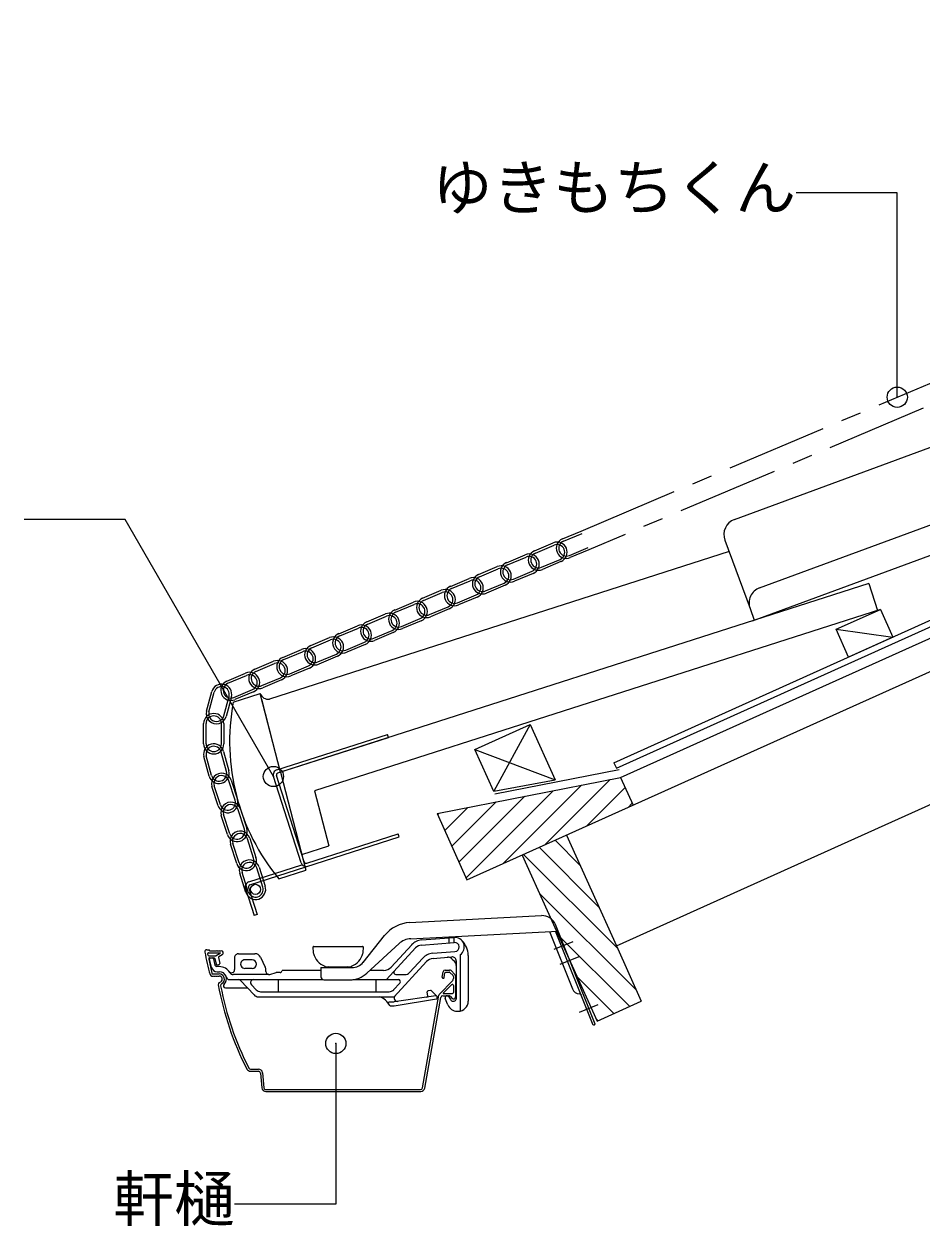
# Model space of a CAD drawing. Units: millimetres on the paper, with parts at other scales. Extents: x -210 to 210, y -235 to 150.
# Drawn here: x 4.3 to 48.6, y -235.4 to -176.1 of the extents above; entities that cross this region are included whole.
import ezdxf
from ezdxf.enums import TextEntityAlignment as Align

# ---------------------------------------------------------------- set-up
doc = ezdxf.new("R2010")
doc.units = ezdxf.units.MM
doc.header["$PDMODE"] = 32
doc.header["$PDSIZE"] = 1
doc.linetypes.add('CHAIN1', pattern=[8, 5, -1, 1, -1])
for name, color, linetype, lineweight in [('0-0', 7, 'Continuous', 18), ('0-2', 5, 'Continuous', 9), ('0-4', 5, 'Continuous', 9), ('0-7', 5, 'Continuous', 9), ('0-8', 5, 'Continuous', 9)]:
    doc.layers.add(name, color=color, linetype=linetype, lineweight=lineweight)
doc.styles.add('ＭＳ ゴシック', font='')
doc.styles.get('ＭＳ ゴシック').set_extended_font_data('MS Gothic')

msp = doc.modelspace()

# ---------------------------------------------------------------- linework, layer by layer
at = {"layer": '0-0'}
for p, q in [((23.318, -220.458), (29.834, -220.116)), ((32.491, -225.482), (30.521, -220.556)), ((21.016, -222.421), (22.08, -221.093)), ((23.368, -221.256), (30.649, -220.875)), ((23.91, -221.317), (25.504, -221.191)), ((25.255, -221.211), (25.255, -221.462)), ((25.504, -221.191), (25.504, -221.442)), ((30.227, -220.897), (31.359, -223.728)), ((30.467, -221.768), (31.396, -221.396)), ((32.38, -225.526), (30.522, -220.882)), ((13.295, -221.8), (13.434, -221.8)), ((13.379, -221.955), (13.956, -221.955)), ((13.434, -221.85), (13.434, -221.8)), ((13.434, -221.85), (13.78, -221.85)), ((13.762, -222.088), (13.961, -221.973)), ((13.79, -221.83), (13.78, -221.85)), ((13.79, -221.83), (13.8, -221.85)), ((13.8, -221.85), (13.88, -221.85)), ((13.89, -221.83), (13.88, -221.85)), ((13.89, -221.83), (13.9, -221.85)), ((13.9, -221.85), (13.98, -221.85)), ((13.99, -221.83), (13.98, -221.85)), ((13.99, -221.83), (14, -221.85)), ((14.863, -221.994), (15.675, -221.994)), ((18.538, -221.696), (18.55, -221.912)), ((18.588, -221.643), (20.983, -221.643)), ((21.022, -221.912), (21.033, -221.696)), ((21.209, -222.954), (22.794, -221.498)), ((22.176, -223.274), (23.615, -221.712)), ((22.399, -222.663), (23.418, -221.557)), ((23.91, -221.568), (25.524, -221.441)), ((24.459, -221.976), (25.559, -221.889)), ((13.33, -222.016), (13.339, -222.056)), ((13.387, -222.261), (13.547, -222.956)), ((13.388, -222.095), (13.737, -222.095)), ((13.52, -222.653), (13.431, -222.266)), ((13.435, -222.2), (13.64, -222.2)), ((13.479, -222.205), (13.577, -222.205)), ((13.625, -222.244), (13.698, -222.558)), ((13.689, -222.239), (13.752, -222.512)), ((13.812, -222.55), (13.894, -222.531)), ((13.866, -222.19), (13.931, -222.471)), ((13.89, -222.136), (14.054, -222.041)), ((14.666, -222.194), (14.666, -222.783)), ((15.533, -222.294), (15.181, -222.294)), ((15.945, -222.163), (16.186, -222.662)), ((22.549, -224.124), (24.15, -222.385)), ((23.311, -222.927), (23.966, -222.216)), ((24.479, -222.225), (25.401, -222.153)), ((25.416, -222.257), (25.528, -222.369)), ((25.616, -222.352), (25.616, -224.237)), ((25.816, -222.052), (25.816, -224.827)), ((26.216, -222.079), (26.216, -224.337)), ((30.764, -222.51), (31.693, -222.139)), ((13.549, -223.1), (13.613, -223.1)), ((13.596, -222.995), (13.911, -222.995)), ((13.613, -223.1), (13.623, -223.12)), ((13.633, -223.1), (13.623, -223.12)), ((13.633, -223.1), (13.713, -223.1)), ((13.713, -223.1), (13.723, -223.12)), ((13.733, -223.1), (13.723, -223.12)), ((13.733, -223.1), (13.813, -223.1)), ((13.916, -222.635), (13.796, -222.635)), ((13.813, -222.885), (13.916, -222.885)), ((13.813, -223.1), (13.823, -223.12)), ((13.833, -223.1), (13.823, -223.12)), ((13.833, -223.1), (13.911, -223.1)), ((16.366, -223.024), (14.603, -223.024)), ((15.533, -222.724), (15.192, -222.724)), ((16.216, -222.874), (16.216, -222.793)), ((16.41, -223.017), (16.716, -222.924)), ((16.916, -222.924), (16.716, -222.924)), ((18.935, -222.824), (17.016, -222.824)), ((18.935, -222.683), (20.47, -222.683)), ((18.935, -222.683), (18.935, -223.133)), ((19.242, -222.643), (19.326, -222.643)), ((19.326, -222.649), (20.246, -222.649)), ((19.386, -222.683), (19.326, -222.649)), ((20.246, -222.649), (20.186, -222.683)), ((20.245, -222.643), (20.332, -222.643)), ((22.031, -222.824), (21.351, -222.824)), ((22.634, -223.024), (23.09, -223.024)), ((24.922, -223.151), (24.969, -222.882)), ((25.025, -223.169), (25.064, -222.946)), ((25.068, -222.8), (25.292, -222.8)), ((25.114, -222.905), (25.27, -222.905)), ((25.305, -222.919), (25.464, -223.079)), ((25.364, -222.83), (25.554, -223.02)), ((25.479, -223.114), (25.479, -223.213)), ((25.584, -223.092), (25.584, -224.128)), ((13.908, -223.425), (13.986, -223.38)), ((14.024, -223.478), (14.038, -223.471)), ((14.213, -223.674), (15.293, -223.674)), ((14.404, -223.274), (19.033, -223.274)), ((14.961, -223.321), (15.627, -224.029)), ((15.498, -223.527), (15.736, -223.779)), ((16.816, -223.274), (16.816, -223.874)), ((19.085, -223.283), (20.364, -223.283)), ((20.516, -223.274), (22.764, -223.274)), ((21.642, -223.274), (21.642, -223.874)), ((22.528, -223.777), (22.837, -223.442)), ((24.805, -223.97), (25.42, -223.354)), ((24.962, -223.208), (24.967, -223.209)), ((24.975, -223.948), (25.394, -223.53)), ((25.479, -223.565), (25.479, -223.917)), ((15.846, -224.124), (22.549, -224.124)), ((15.954, -223.874), (22.308, -223.874)), ((22.312, -224.374), (22.549, -224.374)), ((24.619, -224.077), (22.547, -224.374)), ((22.549, -224.574), (24.642, -224.226)), ((23.957, -228.622), (24.763, -224.05)), ((24.061, -228.636), (24.852, -224.152)), ((24.214, -224.084), (24.186, -223.886)), ((24.352, -223.812), (24.228, -223.83)), ((24.395, -223.826), (24.661, -224.091)), ((24.684, -224.168), (24.672, -224.102)), ((24.95, -224.07), (25.243, -224.07)), ((24.983, -223.965), (25.431, -223.965)), ((25.204, -224.527), (25.074, -224.208)), ((25.253, -224.119), (25.337, -224.263)), ((25.313, -224.099), (25.413, -224.199)), ((25.466, -224.337), (25.516, -224.337)), ((22.378, -224.574), (22.549, -224.574)), ((25.667, -224.837), (25.716, -224.837)), ((31.711, -224.878), (32.64, -224.507)), ((32.398, -225.519), (32.491, -225.482)), ((15.454, -227.8), (15.842, -227.8)), ((15.457, -227.695), (15.846, -227.695)), ((15.941, -227.89), (16.014, -228.621)), ((16.045, -227.875), (16.119, -228.615)), ((16.213, -228.801), (23.864, -228.801)), ((16.219, -228.705), (23.858, -228.705)), ((16.432, -228.801), (23.632, -228.801)), ((16.532, -228.701), (23.532, -228.701))]:
    msp.add_line(p, q, dxfattribs=at)
for centre, radius, start, end in [((29.871, -220.815), 0.7, 21.8, 93.00002), ((23.407, -222.156), 1.7, 93.00002, 141.31186), ((23.417, -222.175), 0.92, 93.00002, 132.57457), ((23.969, -222.065), 0.75, 94.51386, 137.35319), ((25.541, -221.665), 0.475, 305.38025, 94.51404), ((25.216, -222.079), 1, 0, 47.65696), ((13.295, -221.9), 0.1, 89.99998, 190.81805), ((27.93, -219.104), 15, 190.81807, 195.15842), ((13.379, -222.005), 0.05, 89.99998, 193), ((13.956, -221.965), 0.01, 300, 90.00003), ((14.003, -221.952), 0.102, 300, 91.47394), ((14.866, -222.194), 0.2, 89.99998, 180.00002), ((15.675, -222.294), 0.3, 25.82733, 89.99998), ((18.588, -221.693), 0.05, 90.00004, 182.99995), ((18.849, -221.896), 0.3, 183.0005, 196.15207), ((19.522, -221.701), 1, 196.15158, 246.48018), ((20.05, -221.701), 1, 293.51975, 343.84836), ((20.983, -221.693), 0.05, 356.99997, 89.99982), ((20.722, -221.896), 0.3, 343.84787, 356.99942), ((23.946, -222.017), 0.45, 94.51397, 137.35324), ((24.518, -222.724), 0.75, 94.51397, 137.3533), ((25.541, -221.665), 0.225, 274.51407, 94.51404), ((13.388, -222.045), 0.05, 193.00001, 270.00003), ((13.435, -222.25), 0.05, 89.99998, 193), ((13.479, -222.255), 0.05, 89.99998, 193.0919), ((13.577, -222.255), 0.05, 13.09189, 89.99998), ((13.64, -222.25), 0.05, 13, 89.99998), ((13.796, -222.535), 0.1, 193.09192, 270.00003), ((13.737, -222.045), 0.05, 270.00003, 300), ((13.801, -222.501), 0.05, 193.00001, 283.00006), ((13.915, -222.179), 0.05, 120.00003, 193), ((13.882, -222.482), 0.05, 283.00006, 13.00003), ((15.181, -222.509), 0.215, 89.99998, 270), ((15.533, -222.509), 0.215, 270.00003, 90.00003), ((20.47, -221.983), 0.7, 270.00003, 321.31189), ((24.518, -222.724), 0.5, 94.51397, 137.3533), ((25.204, -222.469), 0.3, 45, 94.51397), ((25.416, -222.352), 0.2, 0, 94.51397), ((25.316, -222.581), 0.3, 0, 45), ((13.549, -223), 0.1, 195.15842, 270.00003), ((13.813, -222.585), 0.3, 193.09192, 270.00003), ((13.596, -222.945), 0.05, 193.00001, 270.00003), ((13.911, -223.25), 0.255, 300, 90.00003), ((13.911, -223.25), 0.15, 300, 90.00003), ((13.916, -223.235), 0.6, 30.93725, 89.99999), ((13.916, -223.235), 0.35, 311.1741, 90.00003), ((14.404, -223.124), 0.15, 192.85938, 270.00003), ((14.516, -222.785), 0.15, 216.86995, 0), ((14.516, -222.783), 0.15, 217.60307, 0), ((14.603, -222.824), 0.2, 210.9373, 270.00003), ((15.916, -222.793), 0.3, 0, 25.82735), ((16.366, -222.874), 0.15, 180.00003, 286.97403), ((16.916, -222.824), 0.1, 270.00003, 0), ((19.085, -223.133), 0.15, 180.00003, 270.00003), ((19.242, -222.343), 0.3, 246.48007, 269.99985), ((20.329, -222.343), 0.3, 270.00006, 293.51987), ((20.364, -222.033), 1.25, 270.00003, 312.57461), ((22.031, -222.324), 0.5, 270.00003, 317.35333), ((22.634, -222.924), 0.1, 137.35303, 270.0004), ((23.09, -222.724), 0.3, 270.00034, 317.35352), ((24.971, -223.159), 0.05, 170.00001, 260), ((24.976, -223.16), 0.05, 260.00003, 350.00006), ((25.068, -222.9), 0.1, 89.99998, 170.00001), ((25.114, -222.955), 0.05, 89.99998, 170.00001), ((25.27, -222.955), 0.05, 45, 89.99998), ((25.292, -222.902), 0.102, 45, 89.99998), ((25.429, -223.114), 0.05, 0, 45), ((25.481, -223.092), 0.102, 0, 45), ((13.958, -223.511), 0.1, 120.00003, 190.39426), ((28.665, -220.813), 15.053, 190.39427, 207.1902), ((14.074, -223.565), 0.1, 120.00003, 190.67976), ((28.665, -220.813), 14.947, 190.67978, 207.17845), ((14.213, -223.574), 0.1, 131.17406, 270), ((14.852, -223.424), 0.15, 43.2643, 89.99998), ((15.607, -223.424), 0.15, 89.99998, 223.2643), ((15.954, -223.574), 0.3, 223.26431, 270.00003), ((22.308, -223.574), 0.3, 270.00031, 317.35352), ((22.764, -223.374), 0.1, 317.35333, 90.00003), ((25.429, -223.565), 0.05, 0, 135), ((25.279, -223.213), 0.2, 315.00003, 0), ((31.73, -223.579), 0.4, 201.80009, 268.22165), ((15.846, -223.824), 0.3, 223.26431, 270.00003), ((21.469, -225.049), 1, 29.99938, 67.66685), ((22.312, -224.424), 0.05, 89.99998, 216.52896), ((22.71, -224.187), 0.162, 137.3533, 278.16415), ((24.165, -224.091), 0.05, 278.16418, 8.16415), ((24.235, -223.879), 0.05, 98.16413, 188.16412), ((24.359, -223.861), 0.05, 45.18168, 98.16413), ((24.626, -224.126), 0.05, 10.38871, 98.16413), ((24.634, -224.176), 0.05, 279.43726, 9.49582), ((24.911, -224.076), 0.15, 135, 170.00001), ((24.95, -224.17), 0.1, 89.99998, 170.00001), ((24.983, -223.955), 0.01, 135, 270), ((25.166, -224.17), 0.1, 30.34142, 202.25223), ((25.243, -224.17), 0.1, 45, 89.99998), ((25.466, -224.187), 0.15, 210.34126, 270.00003), ((25.484, -224.128), 0.1, 225, 0), ((25.431, -223.917), 0.0475, 270.00006, 0), ((25.516, -224.237), 0.1, 270.00003, 0), ((25.716, -224.337), 0.5, 270.00003, 0), ((31.715, -224.079), 0.1, 21.8, 88.22162), ((22.378, -224.524), 0.05, 209.99944, 270.00003), ((25.667, -224.337), 0.5, 202.2523, 270.00003), ((15.454, -227.6), 0.2, 207.1902, 270.00003), ((15.457, -227.595), 0.1, 207.17845, 270.00003), ((15.842, -227.9), 0.1, 5.71084, 89.99998), ((15.846, -227.895), 0.2, 5.71084, 89.99998), ((16.213, -228.601), 0.2, 185.71085, 270), ((16.219, -228.605), 0.1, 185.71085, 270), ((23.858, -228.605), 0.1, 270, 350), ((23.864, -228.601), 0.2, 270, 350)]:
    msp.add_arc(centre, radius, start, end, dxfattribs=at)
at = {"layer": '0-2'}
for p, q in [((33.413, -212.56), (118.431, -174.302)), ((33.536, -212.834), (118.554, -174.576)), ((33.741, -213.29), (118.759, -175.031)), ((26.149, -218.351), (119.375, -176.399)), ((33.536, -221.606), (121.837, -181.871)), ((39.37, -200.545), (60.619, -192.724)), ((40.614, -203.924), (67.713, -193.949)), ((40.255, -205.547), (68.102, -195.298)), ((38.896, -201.572), (40.139, -204.951)), ((39.103, -202.136), (16.398, -209.417)), ((46.005, -203.704), (16.937, -213.025)), ((46.005, -203.704), (46.434, -205.04)), ((46.583, -204.988), (18.623, -213.954)), ((40.139, -204.951), (40.348, -205.518)), ((44.395, -205.973), (47.199, -206.356)), ((14.599, -209.574), (15.935, -209.145)), ((16.937, -213.025), (15.935, -209.145)), ((16.937, -213.025), (16.008, -209.429)), ((26.542, -211.912), (29.277, -210.681)), ((29.277, -210.681), (27.483, -213.974)), ((29.277, -210.681), (30.504, -213.407)), ((27.472, -213.979), (26.542, -211.912)), ((26.542, -211.912), (30.504, -213.407)), ((16.937, -213.025), (18.189, -217.874)), ((16.937, -213.025), (18.189, -217.874)), ((16.937, -213.025), (18.189, -217.874)), ((27.526, -214.1), (33.664, -212.897)), ((33.413, -212.56), (33.536, -212.834)), ((27.483, -213.974), (30.504, -213.407)), ((27.938, -217.546), (31.817, -213.667)), ((29.995, -216.62), (33.225, -213.391)), ((18.623, -213.954), (19.324, -216.67)), ((25.752, -217.469), (29.003, -214.219)), ((26.104, -218.249), (30.41, -213.943)), ((32.053, -215.694), (33.963, -213.783)), ((25.05, -215.908), (26.188, -214.771)), ((25.401, -216.689), (27.595, -214.495)), ((34.11, -214.769), (34.314, -214.564)), ((24.672, -215.068), (26.149, -218.351)), ((24.699, -215.128), (24.781, -215.046)), ((30.506, -216.39), (31.747, -217.631)), ((31.074, -216.135), (33.536, -221.606)), ((17.989, -217.098), (19.324, -216.67)), ((28.885, -217.12), (32.578, -225.327)), ((28.945, -217.092), (33.599, -221.746)), ((29.726, -216.741), (32.673, -219.689)), ((16.854, -218.302), (18.189, -217.874)), ((29.739, -219.017), (34.524, -223.803)), ((30.665, -221.075), (34.191, -224.601)), ((33.536, -221.606), (34.767, -224.342)), ((31.59, -223.132), (33.411, -224.952)), ((32.578, -225.327), (34.767, -224.342)), ((32.516, -225.189), (32.631, -225.303))]:
    msp.add_line(p, q, dxfattribs=at)
msp.add_lwpolyline([(45.01, -207.341), (44.395, -205.973), (46.583, -204.988), (47.199, -206.356)], close=True, dxfattribs=at)
msp.add_lwpolyline([(24.672, -215.068), (33.741, -213.29), (34.357, -214.657)], dxfattribs=at)
for centre, radius, start, end in [((39.646, -201.296), 0.8, 110.20723, 200.20695), ((40.89, -204.674), 0.8, 110.2068, 200.20738), ((16.322, -209.016), 0.408, 198.47986, 280.80862), ((25.077, -211.522), 10.657, 169.46289, 219.50543)]:
    msp.add_arc(centre, radius, start, end, dxfattribs=at)
at = {"layer": '0-4'}
for points in [[(47.415, -194.511), (47.415, -184.415), (42.415, -184.415)], [(16.585, -213.243), (9.261, -200.558), (4.261, -200.558)], [(19.67, -226.426), (19.67, -234.361), (14.67, -234.361)]]:
    msp.add_lwpolyline(points, dxfattribs=at)
for p in [(47.415, -194.511), (16.585, -213.243), (19.67, -226.426)]:
    msp.add_point(p, dxfattribs=at)
at = {"layer": '0-7', "linetype": 'CHAIN1'}
for p, q in [((31.789, -201.123), (63.041, -187.9)), ((63.431, -188.821), (32.179, -202.044))]:
    msp.add_line(p, q, dxfattribs=at)
at = {"layer": '0-7'}
for p, q in [((30.868, -201.513), (31.789, -201.123)), ((30.915, -201.623), (31.836, -201.234)), ((29.487, -202.097), (30.408, -201.708)), ((29.534, -202.208), (30.455, -201.818)), ((28.105, -202.682), (29.026, -202.292)), ((28.152, -202.792), (29.073, -202.403)), ((31.211, -202.323), (32.132, -201.934)), ((32.179, -202.044), (31.258, -202.434)), ((26.724, -203.266), (27.645, -202.877)), ((26.771, -203.377), (27.692, -202.987)), ((29.83, -202.908), (30.751, -202.518)), ((30.797, -202.629), (29.877, -203.018)), ((25.343, -203.851), (26.263, -203.461)), ((25.389, -203.961), (26.31, -203.572)), ((28.448, -203.492), (29.369, -203.103)), ((29.416, -203.213), (28.495, -203.603)), ((23.961, -204.435), (24.882, -204.046)), ((24.008, -204.546), (24.929, -204.156)), ((27.067, -204.077), (27.988, -203.687)), ((28.035, -203.798), (27.114, -204.187)), ((22.58, -205.02), (23.501, -204.63)), ((22.626, -205.13), (23.547, -204.741)), ((25.685, -204.661), (26.606, -204.272)), ((26.653, -204.382), (25.732, -204.772)), ((21.198, -205.604), (22.119, -205.215)), ((21.245, -205.715), (22.166, -205.325)), ((24.304, -205.246), (25.225, -204.856)), ((25.272, -204.967), (24.351, -205.356)), ((19.817, -206.189), (20.738, -205.799)), ((19.864, -206.299), (20.785, -205.91)), ((22.923, -205.83), (23.844, -205.441)), ((23.89, -205.551), (22.969, -205.941)), ((18.435, -206.773), (19.356, -206.384)), ((18.482, -206.884), (19.403, -206.494)), ((21.541, -206.415), (22.462, -206.025)), ((22.509, -206.136), (21.588, -206.525)), ((17.054, -207.358), (17.975, -206.968)), ((17.101, -207.469), (18.022, -207.079)), ((20.16, -206.999), (21.081, -206.61)), ((21.127, -206.72), (20.207, -207.11)), ((15.673, -207.943), (16.594, -207.553)), ((15.719, -208.053), (16.64, -207.663)), ((18.778, -207.584), (19.699, -207.194)), ((19.746, -207.305), (18.825, -207.694)), ((14.291, -208.527), (15.212, -208.137)), ((14.338, -208.638), (15.259, -208.248)), ((17.397, -208.168), (18.318, -207.779)), ((18.365, -207.889), (17.444, -208.279)), ((14.634, -209.337), (15.555, -208.948)), ((16.015, -208.753), (16.936, -208.363)), ((16.983, -208.474), (16.062, -208.863)), ((13.284, -210.019), (13.543, -209.053)), ((13.4, -210.05), (13.658, -209.084)), ((14.134, -210.247), (14.393, -209.281)), ((14.508, -209.312), (14.25, -210.278)), ((15.602, -209.058), (14.681, -209.448)), ((13.137, -211.631), (13.137, -210.631)), ((13.257, -211.631), (13.257, -210.631)), ((14.017, -211.631), (14.017, -210.631)), ((14.137, -210.631), (14.137, -211.631)), ((13.413, -213.227), (13.154, -212.261)), ((13.529, -213.196), (13.27, -212.23)), ((14.263, -212.999), (14.004, -212.033)), ((14.12, -212.002), (14.379, -212.968)), ((13.969, -214.648), (13.664, -213.696)), ((14.693, -214.416), (14.387, -213.464)), ((14.502, -213.427), (14.807, -214.38)), ((13.855, -214.685), (13.549, -213.733)), ((14.96, -214.856), (15.265, -215.808)), ((14.313, -216.113), (14.007, -215.161)), ((14.427, -216.077), (14.122, -215.125)), ((15.151, -215.845), (14.845, -214.892)), ((14.771, -217.542), (14.465, -216.59)), ((14.885, -217.505), (14.58, -216.553)), ((15.609, -217.273), (15.303, -216.321)), ((15.418, -216.284), (15.723, -217.236)), ((16.067, -218.701), (15.761, -217.749)), ((15.876, -217.713), (16.181, -218.665)), ((15.229, -218.97), (14.923, -218.018)), ((15.343, -218.933), (15.038, -217.981))]:
    msp.add_line(p, q, dxfattribs=at)
for centre, radius, start, end in [((30.603, -202.168), 0.5, 292.93442, 112.93442), ((30.603, -202.168), 0.38, 292.93442, 112.93442), ((31.063, -201.973), 0.5, 112.93442, 292.93442), ((31.063, -201.973), 0.38, 112.93442, 292.93442), ((29.221, -202.753), 0.5, 292.93442, 112.93442), ((29.221, -202.753), 0.38, 292.93442, 112.93442), ((29.682, -202.558), 0.5, 112.93442, 292.93442), ((29.682, -202.558), 0.38, 112.93442, 292.93442), ((27.84, -203.337), 0.5, 292.93442, 112.93442), ((27.84, -203.337), 0.38, 292.93442, 112.93442), ((28.3, -203.142), 0.5, 112.93442, 292.93442), ((28.3, -203.142), 0.38, 112.93442, 292.93442), ((26.458, -203.922), 0.5, 292.93442, 112.93442), ((26.458, -203.922), 0.38, 292.93442, 112.93442), ((26.919, -203.727), 0.5, 112.93442, 292.93442), ((26.919, -203.727), 0.38, 112.93442, 292.93442), ((25.077, -204.506), 0.5, 292.93442, 112.93442), ((25.077, -204.506), 0.38, 292.93442, 112.93442), ((25.537, -204.311), 0.5, 112.93442, 292.93442), ((25.537, -204.311), 0.38, 112.93442, 292.93442), ((23.695, -205.091), 0.5, 292.93442, 112.93442), ((23.695, -205.091), 0.38, 292.93442, 112.93442), ((24.156, -204.896), 0.5, 112.93442, 292.93442), ((24.156, -204.896), 0.38, 112.93442, 292.93442), ((22.314, -205.675), 0.5, 292.93442, 112.93442), ((22.314, -205.675), 0.38, 292.93442, 112.93442), ((22.775, -205.48), 0.5, 112.93442, 292.93442), ((22.775, -205.48), 0.38, 112.93442, 292.93442), ((20.933, -206.26), 0.5, 292.93442, 112.93442), ((20.933, -206.26), 0.38, 292.93442, 112.93442), ((21.393, -206.065), 0.5, 112.93442, 292.93442), ((21.393, -206.065), 0.38, 112.93442, 292.93442), ((19.551, -206.844), 0.5, 292.93442, 112.93442), ((19.551, -206.844), 0.38, 292.93442, 112.93442), ((20.012, -206.649), 0.5, 112.93442, 292.93442), ((20.012, -206.649), 0.38, 112.93442, 292.93442), ((18.17, -207.429), 0.5, 292.93442, 112.93442), ((18.17, -207.429), 0.38, 292.93442, 112.93442), ((18.63, -207.234), 0.5, 112.93442, 292.93442), ((18.63, -207.234), 0.38, 112.93442, 292.93442), ((16.788, -208.013), 0.5, 292.93442, 112.93442), ((16.788, -208.013), 0.38, 292.93442, 112.93442), ((17.249, -207.818), 0.5, 112.93442, 292.93442), ((17.249, -207.818), 0.38, 112.93442, 292.93442), ((15.407, -208.598), 0.5, 292.93442, 112.93442), ((15.407, -208.598), 0.38, 292.93442, 112.93442), ((15.867, -208.403), 0.5, 112.93442, 292.93442), ((15.867, -208.403), 0.38, 112.93442, 292.93442), ((14.025, -209.182), 0.5, 345, 165), ((14.025, -209.182), 0.38, 345, 165), ((14.486, -208.988), 0.5, 112.93442, 292.93442), ((14.486, -208.988), 0.38, 112.93442, 292.93442), ((13.637, -210.631), 0.5, 360, 180), ((13.767, -210.148), 0.5, 165, 345), ((13.767, -210.148), 0.38, 165, 345), ((13.637, -210.631), 0.38, 360, 180), ((13.637, -212.131), 0.5, 15, 195), ((13.637, -211.631), 0.5, 180, 360), ((13.637, -211.631), 0.38, 180, 360), ((13.637, -212.131), 0.38, 15, 195), ((13.896, -213.097), 0.5, 195, 15), ((14.025, -213.58), 0.5, 17.77896, 197.77896), ((13.896, -213.097), 0.38, 195, 15), ((14.025, -213.58), 0.38, 17.77896, 197.77896), ((14.331, -214.532), 0.5, 197.77896, 17.77896), ((14.331, -214.532), 0.38, 197.77896, 17.77896), ((14.484, -215.008), 0.5, 17.77896, 197.77896), ((14.484, -215.008), 0.38, 17.77896, 197.77896), ((14.789, -215.961), 0.5, 197.77896, 17.77896), ((14.789, -215.961), 0.38, 197.77896, 17.77896), ((14.942, -216.437), 0.5, 17.77896, 197.77896), ((14.942, -216.437), 0.38, 17.77896, 197.77896), ((15.247, -217.389), 0.5, 197.77896, 17.77896), ((15.247, -217.389), 0.38, 197.77896, 17.77896), ((15.4, -217.865), 0.5, 17.77896, 197.77896), ((15.4, -217.865), 0.38, 17.77896, 197.77896), ((15.705, -218.817), 0.5, 197.77896, 17.77896), ((15.705, -218.817), 0.38, 197.77896, 17.77896)]:
    msp.add_arc(centre, radius, start, end, dxfattribs=at)
at = {"layer": '0-8', "color": 2, "lineweight": 25}
for p, q in [((16.753, -212.916), (22.219, -211.163)), ((16.802, -213.068), (22.268, -211.315)), ((22.268, -211.315), (22.219, -211.163)), ((17.953, -217.509), (16.585, -213.243)), ((18.105, -217.46), (16.737, -213.194)), ((15.423, -218.593), (22.793, -216.229)), ((18.231, -217.524), (22.744, -216.077)), ((22.793, -216.229), (22.744, -216.077)), ((15.374, -218.44), (17.983, -217.604)), ((15.206, -218.767), (15.633, -220.101)), ((15.358, -218.719), (15.786, -220.052)), ((15.786, -220.052), (15.633, -220.101))]:
    msp.add_line(p, q, dxfattribs=at)
msp.add_circle((15.705, -218.817), 0.25, dxfattribs=at)
for centre, radius, start, end in [((16.832, -213.163), 0.26, 107.77896, 197.77896), ((16.832, -213.163), 0.1, 107.77896, 197.77896), ((18.2, -217.429), 0.26, 197.77896, 287.77896), ((18.2, -217.429), 0.1, 197.77896, 287.77896), ((15.453, -218.688), 0.26, 107.77896, 197.77896), ((15.453, -218.688), 0.1, 107.77896, 197.77896)]:
    msp.add_arc(centre, radius, start, end, dxfattribs=at)

# ---------------------------------------------------------------- texts
at = {"layer": '0-4', "color": 7, "style": 'ＭＳ ゴシック'}
for s, p in [('ゆきもちくん', (24.415, -185.915)), ('軒樋', (8.67, -235.861))]:
    msp.add_text(s, height=2.199, dxfattribs=at).set_placement(p, align=Align.BOTTOM_LEFT)

doc.saveas('drawing.dxf')
